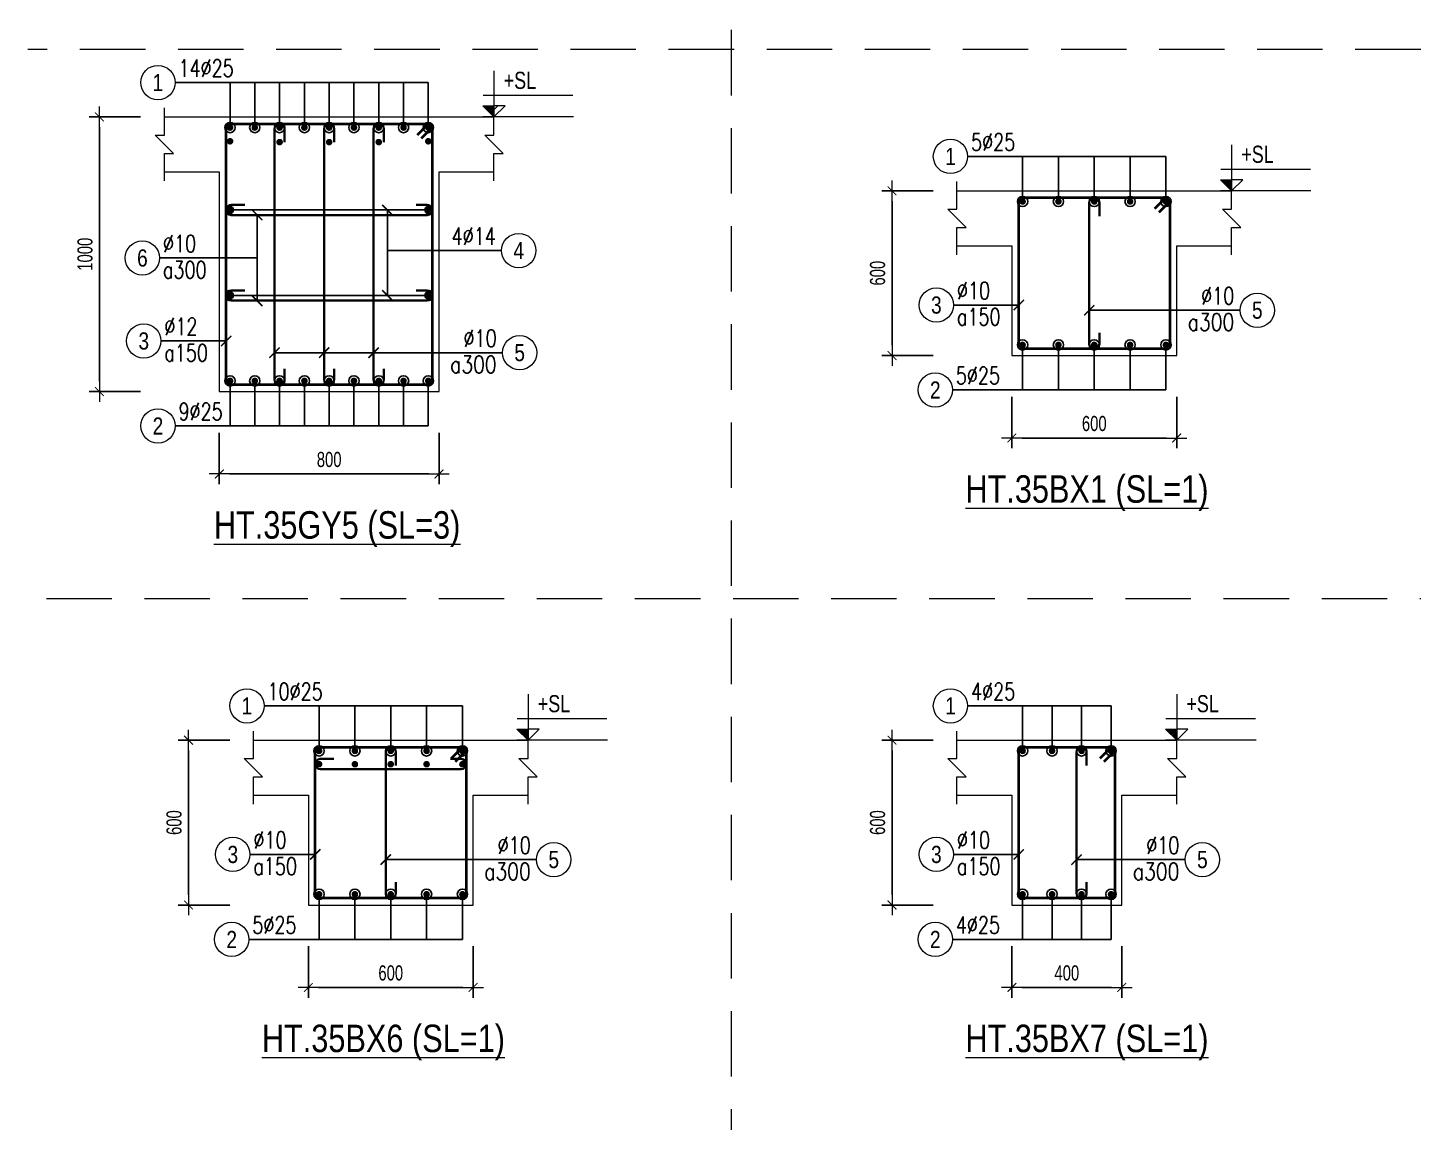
# Model space of a CAD drawing. Header units: millimetres. Extents: x 225489 to 327520, y -235866 to -221866.
# Drawn here: x 288564 to 293609, y -229771 to -225787 of the extents above; entities that cross this region are included whole.
import ezdxf
from ezdxf.enums import TextEntityAlignment as Align

# ---------------------------------------------------------------- set-up
doc = ezdxf.new("R2010")
doc.units = ezdxf.units.MM
doc.header["$PDMODE"] = 3
doc.linetypes.add('HIDDEN2', pattern=[4.762499999999999, 3.175, -1.5875])
doc.layers.get('0').update_dxf_attribs({"lineweight": 20})
doc.layers.get('Defpoints').update_dxf_attribs({"color": 151, "lineweight": 9})
for name, color, linetype, lineweight in [('NDC_S_ANNO', 7, 'Continuous', 20), ('NDC_S_CONTINUOUS', 3, 'Continuous', 20), ('NDC_S_DIM', 1, 'Continuous', 15), ('NDC_S_HIDDEN', 8, 'HIDDEN2', 13), ('NDC_S_REBAR', 4, 'Continuous', 35), ('NDC_S_STIRRUP', 4, 'Continuous', 40), ('NDC_S_TEXT SYMBOL', 7, 'Continuous', 20), ('NDC_S_THIN LINE', 8, 'Continuous', 9), ('NDC_S_VN TEXT', 7, 'Continuous', 20)]:
    doc.layers.add(name, color=color, linetype=linetype, lineweight=lineweight)
doc.styles.add('ARIAL', font='arial.ttf', dxfattribs={"width": 0.8})
doc.styles.add('NDC_ANNO', font='', dxfattribs={"width": 0.8})
doc.styles.add('NDC_DIM', font='', dxfattribs={"width": 0.75})
doc.styles.add('NDC_EN TXT', font='romans.shx', dxfattribs={"width": 0.8})
doc.styles.get('NDC_ANNO').set_extended_font_data('Dotum')
doc.styles.get('NDC_DIM').set_extended_font_data('Dotum')
doc.dimstyles.new('NDC_dim_25', dxfattribs={"dimscale": 25, "dimtxt": 2.2, "dimasz": 1.5, "dimexe": 1.5, "dimexo": 2.5, "dimgap": 1, "dimtad": 1, "dimdec": 0, "dimzin": 0, "dimdsep": 46, "dimtxsty": 'NDC_DIM', "dimblk": 'DIMMARK', "dimcen": 0.09, "dimdle": 1.2, "dimclrd": 1, "dimclre": 1, "dimclrt": 3, "dimadec": 0, "dimazin": 0, "dimtfac": 1, "dimtdec": 0, "dimtix": 1, "dimtofl": 0, "dimtmove": 0, "dimatfit": 3, "dimfxl": 6, "dimfxlon": 1, "dimtolj": 1, "dimtzin": 0, "dimarcsym": 0})

# ---------------------------------------------------------------- blocks, each defined once
blk = doc.blocks.new('kata_block_TD')
at = {"color": 6, "linetype": 'ByBlock', "lineweight": -2, "style": 'ARIAL', "width": 0.8}
blk.add_attdef('SECTDET2', text='', height=5, dxfattribs=at).set_placement((0, 7.970649532882817), align=Align.CENTER)
at = {"color": 0, "linetype": 'ByBlock', "lineweight": -2, "style": 'ARIAL', "width": 0.8}
blk.add_attdef('SECTDET1', text='', height=5, dxfattribs=at).set_placement((0, 1.470649532882817), align=Align.CENTER)
at = {"color": 3, "lineweight": 25, "style": 'ARIAL', "width": 0.8}
blk.add_attdef('SSCALE', text='', height=2.5, dxfattribs=at).set_placement((0, -3.998868953555331), align=Align.CENTER)
blk = doc.blocks.new('kata_block_CT')
at = {"layer": 'NDC_S_ANNO'}
blk.add_hatch(color=3, dxfattribs=at).paths.add_polyline_path([(0, 1.596954857557648), (-1.612010908633238, 1.596954857557648), (0, 0)])
at = {"layer": 'NDC_S_ANNO', "ltscale": 50}
h = blk.add_hatch(dxfattribs=at)
h.set_pattern_fill('ANSI31', color=256, scale=1.406250541793835, style=0)
h.set_pattern_definition([(45.00000000000001, (0, 5.456968210637569e-12), (-3.157122508925224, 3.157122508925225), [])])
h.paths.add_polyline_path([(0, 1.596954857557648), (0, 0), (1.612010908924276, 1.596954857557648)])
for p, q in [((-1.592704896858777, 3.140833880479477), (11.46947077315417, 3.140833880479477)), ((11.56125648126181, 5.456968210637569e-12), (-1.63869572513795, 5.456968210637569e-12))]:
    blk.add_line(p, q, dxfattribs=at)
for points in [[(0, 6.69495074864426), (0, 0)], [(0, 0), (-1.612010908924276, 1.596954857557648), (0, 1.596954857557648)], [(0, 0), (1.612010908924276, 1.596954857557648), (0, 1.596954857557648)]]:
    blk.add_lwpolyline(points, dxfattribs=at)
at = {"layer": 'NDC_S_ANNO', "color": 8, "ltscale": 50}
blk.add_lwpolyline([(0, 0), (-1.612010908633238, 1.596954857557648), (0, 1.596954857557648)], dxfattribs=at)
at = {"layer": 'NDC_S_TEXT SYMBOL', "color": 3, "style": 'NDC_ANNO', "width": 0.8}
blk.add_attdef('CT', (1.409564409346785, 4.068271311703938), '', height=2.5, dxfattribs=at)
blk = doc.blocks.new('DIMMARK')
at = {"layer": 'NDC_S_DIM', "color": 1}
blk.add_line((-1.5, 0), (1, 0), dxfattribs=at)
at = {"layer": 'NDC_S_DIM', "color": 2, "const_width": 0.1}
blk.add_lwpolyline([(-0.4242640687119285, -0.4242640687119285), (0.4242640687119285, 0.4242640687119285)], dxfattribs=at)
blk = doc.blocks.new('*D274')
at = {"layer": 'Defpoints', "color": 0, "transparency": 16777216}
for p in [(289261.956274267, -227111.3637918031), (290061.956274267, -227111.3637918031), (290061.956274267, -227411.3637918031)]:
    blk.add_point(p, dxfattribs=at)
at = {"layer": 'NDC_S_DIM', "color": 1, "lineweight": -2, "transparency": 16777216}
for p, q in [((289261.956274267, -227261.3637918031), (289261.956274267, -227448.8637918031)), ((290061.956274267, -227261.3637918031), (290061.956274267, -227448.8637918031)), ((289299.456274267, -227411.3637918031), (290024.456274267, -227411.3637918031))]:
    blk.add_line(p, q, dxfattribs=at)
at = {"layer": 'NDC_S_DIM', "color": 1, "lineweight": -2, "transparency": 16777216, "xscale": 37.5, "yscale": 37.5, "zscale": 37.5, "rotation": 180}
blk.add_blockref('DIMMARK', (289261.956274267, -227411.3637918031), dxfattribs=at)
at = {"layer": 'NDC_S_DIM', "color": 1, "lineweight": -2, "transparency": 16777216, "xscale": 37.5, "yscale": 37.5, "zscale": 37.5}
blk.add_blockref('DIMMARK', (290061.956274267, -227411.3637918031), dxfattribs=at)
at = {"layer": 'NDC_S_DIM', "color": 3, "transparency": 16777216, "insert": (289661.956274267, -227358.8637918031), "char_height": 55.00000000000001, "attachment_point": 5, "style": 'NDC_DIM'}
blk.add_mtext('\\A1;800', dxfattribs=at)
blk = doc.blocks.new('*D275')
at = {"layer": 'Defpoints', "color": 0, "transparency": 16777216}
for p in [(289331.6293988113, -226111.3637918031), (288825.6293988113, -227111.3637918031), (289331.6293988113, -227111.3637918031)]:
    blk.add_point(p, dxfattribs=at)
at = {"layer": 'NDC_S_DIM', "color": 1, "lineweight": -2, "transparency": 16777216}
for p, q in [((288975.6293988113, -226111.3637918031), (288788.1293988113, -226111.3637918031)), ((288825.6293988113, -226148.8637918031), (288825.6293988113, -227073.8637918031)), ((288975.6293988113, -227111.3637918031), (288788.1293988113, -227111.3637918031))]:
    blk.add_line(p, q, dxfattribs=at)
at = {"layer": 'NDC_S_DIM', "color": 1, "lineweight": -2, "transparency": 16777216, "xscale": 37.5, "yscale": 37.5, "zscale": 37.5}
for p, rotation in [((288825.6293988113, -226111.3637918031), 90), ((288825.6293988113, -227111.3637918031), 270)]:
    blk.add_blockref('DIMMARK', p, dxfattribs=dict(at, rotation=rotation))
at = {"layer": 'NDC_S_DIM', "color": 3, "transparency": 16777216, "insert": (288773.1293988114, -226611.363791803), "char_height": 55.00000000000001, "attachment_point": 5, "rotation": 90, "style": 'NDC_DIM'}
blk.add_mtext('\\A1;1000', dxfattribs=at)
blk = doc.blocks.new('kata_block_THEP')
at = {"layer": 'NDC_S_REBAR', "color": 0}
for p, q in [((-0.5, 0), (0.5, 0)), ((-0.3535533905960619, 0.353553390592424), (0.3535533905960619, -0.353553390592424)), ((0.3535533905960619, 0.353553390592424), (-0.3535533905960619, -0.353553390592424)), ((0, 0.5), (0, -0.5))]:
    blk.add_line(p, q, dxfattribs=at)
at = {"layer": 'NDC_S_REBAR', "color": 0, "const_width": 0.08333333333333334}
blk.add_lwpolyline([(-0.5, -1.818989403545856e-12, 1), (0.5000000000145519, -1.818989403545856e-12, 1), (-0.5, -1.818989403545856e-12, 1)], format="xyb", dxfattribs=at)
blk = doc.blocks.new('*U11')
blk.add_circle((-2.5, 0), 2.5)
at = {"layer": 'NDC_S_VN TEXT', "color": 3, "style": 'NDC_EN TXT', "width": 0.75}
blk.add_attdef('DK1', (0.5, 0.8455043070534884), '', height=2.5, dxfattribs=at)
at = {"layer": 'NDC_S_VN TEXT', "color": 7, "style": 'ARIAL', "width": 0.8}
blk.add_attdef('SH2', text='', height=2.5, dxfattribs=at).set_placement((-2.5, 0), align=Align.MIDDLE)
blk = doc.blocks.new('*U12')
blk.add_circle((-2.5, 0), 2.5)
at = {"layer": 'NDC_S_VN TEXT', "color": 3, "style": 'NDC_EN TXT', "width": 0.75}
for tag, p in [('DK1', (0.5, 0.8455043070534884)), ('KC1', (0.5, -2.972544307831413))]:
    blk.add_attdef(tag, p, '', height=2.5, dxfattribs=at)
at = {"layer": 'NDC_S_VN TEXT', "color": 7, "style": 'ARIAL', "width": 0.8}
blk.add_attdef('SH2', text='', height=2.5, dxfattribs=at).set_placement((-2.5, 0), align=Align.MIDDLE)
blk = doc.blocks.new('*U15')
blk.add_circle((2.5, 0), 2.5)
at = {"layer": 'NDC_S_VN TEXT', "color": 3, "style": 'NDC_EN TXT'}
for tag, width, p in [('DK2', 0.75, (-0.85, 0.8455043070534884)), ('KC2', 0.8, (-0.85, -2.972544307831413))]:
    blk.add_attdef(tag, text='', height=2.5, dxfattribs=dict(at, width=width)).set_placement(p, align=Align.RIGHT)
at = {"layer": 'NDC_S_VN TEXT', "color": 7, "style": 'ARIAL', "width": 0.8}
blk.add_attdef('SH3', text='', height=2.5, dxfattribs=at).set_placement((2.5, 0), align=Align.MIDDLE)
blk = doc.blocks.new('*U10')
blk.add_circle((2.5, 0), 2.5)
at = {"layer": 'NDC_S_VN TEXT', "color": 3, "style": 'NDC_EN TXT', "width": 0.75}
blk.add_attdef('DK2', text='', height=2.5, dxfattribs=at).set_placement((-0.85, 0.8455043070534884), align=Align.RIGHT)
at = {"layer": 'NDC_S_VN TEXT', "color": 7, "style": 'ARIAL', "width": 0.8}
blk.add_attdef('SH3', text='', height=2.5, dxfattribs=at).set_placement((2.5, 0), align=Align.MIDDLE)
blk = doc.blocks.new('*D276')
at = {"layer": 'Defpoints', "color": 0, "transparency": 16777216}
for p in [(292147.6270341693, -226980.4652427746), (292747.6270341693, -226980.4652427746), (292747.6270341693, -227280.4652427746)]:
    blk.add_point(p, dxfattribs=at)
at = {"layer": 'NDC_S_DIM', "color": 1, "lineweight": -2, "transparency": 16777216}
for p, q in [((292147.6270341693, -227130.4652427746), (292147.6270341693, -227317.9652427746)), ((292747.6270341693, -227130.4652427746), (292747.6270341693, -227317.9652427746)), ((292185.1270341693, -227280.4652427746), (292710.1270341693, -227280.4652427746))]:
    blk.add_line(p, q, dxfattribs=at)
at = {"layer": 'NDC_S_DIM', "color": 1, "lineweight": -2, "transparency": 16777216, "xscale": 37.5, "yscale": 37.5, "zscale": 37.5, "rotation": 180}
blk.add_blockref('DIMMARK', (292147.6270341693, -227280.4652427746), dxfattribs=at)
at = {"layer": 'NDC_S_DIM', "color": 1, "lineweight": -2, "transparency": 16777216, "xscale": 37.5, "yscale": 37.5, "zscale": 37.5}
blk.add_blockref('DIMMARK', (292747.6270341693, -227280.4652427746), dxfattribs=at)
at = {"layer": 'NDC_S_DIM', "color": 3, "transparency": 16777216, "insert": (292447.6270341693, -227227.9652427746), "char_height": 55.00000000000001, "attachment_point": 5, "style": 'NDC_DIM'}
blk.add_mtext('\\A1;600', dxfattribs=at)
blk = doc.blocks.new('*D277')
at = {"layer": 'Defpoints', "color": 0, "transparency": 16777216}
for p in [(292217.3001587136, -226380.4652427746), (291711.3001587136, -226980.4652427746), (292217.3001587136, -226980.4652427746)]:
    blk.add_point(p, dxfattribs=at)
at = {"layer": 'NDC_S_DIM', "color": 1, "lineweight": -2, "transparency": 16777216}
for p, q in [((291861.3001587136, -226380.4652427746), (291673.8001587136, -226380.4652427746)), ((291711.3001587136, -226417.9652427746), (291711.3001587136, -226942.9652427746)), ((291861.3001587136, -226980.4652427746), (291673.8001587136, -226980.4652427746))]:
    blk.add_line(p, q, dxfattribs=at)
at = {"layer": 'NDC_S_DIM', "color": 1, "lineweight": -2, "transparency": 16777216, "xscale": 37.5, "yscale": 37.5, "zscale": 37.5}
for p, rotation in [((291711.3001587136, -226380.4652427746), 90), ((291711.3001587136, -226980.4652427746), 270)]:
    blk.add_blockref('DIMMARK', p, dxfattribs=dict(at, rotation=rotation))
at = {"layer": 'NDC_S_DIM', "color": 3, "transparency": 16777216, "insert": (291658.8001587137, -226680.4652427745), "char_height": 55.00000000000001, "attachment_point": 5, "rotation": 90, "style": 'NDC_DIM'}
blk.add_mtext('\\A1;600', dxfattribs=at)
blk = doc.blocks.new('*D288')
at = {"layer": 'Defpoints', "color": 0, "transparency": 16777216}
for p in [(289586.1160968007, -228980.4652427723), (290186.1160968007, -228980.4652427723), (290186.1160968007, -229280.4652427723)]:
    blk.add_point(p, dxfattribs=at)
at = {"layer": 'NDC_S_DIM', "color": 1, "lineweight": -2, "transparency": 16777216}
for p, q in [((289586.1160968007, -229130.4652427723), (289586.1160968007, -229317.9652427723)), ((290186.1160968007, -229130.4652427723), (290186.1160968007, -229317.9652427723)), ((289623.6160968007, -229280.4652427723), (290148.6160968007, -229280.4652427723))]:
    blk.add_line(p, q, dxfattribs=at)
at = {"layer": 'NDC_S_DIM', "color": 1, "lineweight": -2, "transparency": 16777216, "xscale": 37.5, "yscale": 37.5, "zscale": 37.5, "rotation": 180}
blk.add_blockref('DIMMARK', (289586.1160968007, -229280.4652427723), dxfattribs=at)
at = {"layer": 'NDC_S_DIM', "color": 1, "lineweight": -2, "transparency": 16777216, "xscale": 37.5, "yscale": 37.5, "zscale": 37.5}
blk.add_blockref('DIMMARK', (290186.1160968007, -229280.4652427723), dxfattribs=at)
at = {"layer": 'NDC_S_DIM', "color": 3, "transparency": 16777216, "insert": (289886.1160968007, -229227.9652427723), "char_height": 55.00000000000001, "attachment_point": 5, "style": 'NDC_DIM'}
blk.add_mtext('\\A1;600', dxfattribs=at)
blk = doc.blocks.new('*D289')
at = {"layer": 'Defpoints', "color": 0, "transparency": 16777216}
for p in [(289655.789221345, -228380.4652427723), (289149.789221345, -228980.4652427723), (289655.789221345, -228980.4652427723)]:
    blk.add_point(p, dxfattribs=at)
at = {"layer": 'NDC_S_DIM', "color": 1, "lineweight": -2, "transparency": 16777216}
for p, q in [((289299.789221345, -228380.4652427723), (289112.289221345, -228380.4652427723)), ((289149.789221345, -228417.9652427723), (289149.789221345, -228942.9652427723)), ((289299.789221345, -228980.4652427723), (289112.289221345, -228980.4652427723))]:
    blk.add_line(p, q, dxfattribs=at)
at = {"layer": 'NDC_S_DIM', "color": 1, "lineweight": -2, "transparency": 16777216, "xscale": 37.5, "yscale": 37.5, "zscale": 37.5}
for p, rotation in [((289149.789221345, -228380.4652427723), 90), ((289149.789221345, -228980.4652427723), 270)]:
    blk.add_blockref('DIMMARK', p, dxfattribs=dict(at, rotation=rotation))
at = {"layer": 'NDC_S_DIM', "color": 3, "transparency": 16777216, "insert": (289097.289221345, -228680.4652427722), "char_height": 55.00000000000001, "attachment_point": 5, "rotation": 90, "style": 'NDC_DIM'}
blk.add_mtext('\\A1;600', dxfattribs=at)
blk = doc.blocks.new('*D290')
at = {"layer": 'Defpoints', "color": 0, "transparency": 16777216}
for p in [(292147.6270341693, -228980.4652427723), (292547.6270341693, -228980.4652427723), (292547.6270341693, -229280.4652427723)]:
    blk.add_point(p, dxfattribs=at)
at = {"layer": 'NDC_S_DIM', "color": 1, "lineweight": -2, "transparency": 16777216}
for p, q in [((292147.6270341693, -229130.4652427723), (292147.6270341693, -229317.9652427723)), ((292547.6270341693, -229130.4652427723), (292547.6270341693, -229317.9652427723)), ((292185.1270341693, -229280.4652427723), (292510.1270341693, -229280.4652427723))]:
    blk.add_line(p, q, dxfattribs=at)
at = {"layer": 'NDC_S_DIM', "color": 1, "lineweight": -2, "transparency": 16777216, "xscale": 37.5, "yscale": 37.5, "zscale": 37.5, "rotation": 180}
blk.add_blockref('DIMMARK', (292147.6270341693, -229280.4652427723), dxfattribs=at)
at = {"layer": 'NDC_S_DIM', "color": 1, "lineweight": -2, "transparency": 16777216, "xscale": 37.5, "yscale": 37.5, "zscale": 37.5}
blk.add_blockref('DIMMARK', (292547.6270341693, -229280.4652427723), dxfattribs=at)
at = {"layer": 'NDC_S_DIM', "color": 3, "transparency": 16777216, "insert": (292347.6270341693, -229227.9652427723), "char_height": 55.00000000000001, "attachment_point": 5, "style": 'NDC_DIM'}
blk.add_mtext('\\A1;400', dxfattribs=at)
blk = doc.blocks.new('*D291')
at = {"layer": 'Defpoints', "color": 0, "transparency": 16777216}
for p in [(292217.3001587136, -228380.4652427723), (291711.3001587136, -228980.4652427723), (292217.3001587136, -228980.4652427723)]:
    blk.add_point(p, dxfattribs=at)
at = {"layer": 'NDC_S_DIM', "color": 1, "lineweight": -2, "transparency": 16777216}
for p, q in [((291861.3001587136, -228380.4652427723), (291673.8001587136, -228380.4652427723)), ((291711.3001587136, -228417.9652427723), (291711.3001587136, -228942.9652427723)), ((291861.3001587136, -228980.4652427723), (291673.8001587136, -228980.4652427723))]:
    blk.add_line(p, q, dxfattribs=at)
at = {"layer": 'NDC_S_DIM', "color": 1, "lineweight": -2, "transparency": 16777216, "xscale": 37.5, "yscale": 37.5, "zscale": 37.5}
for p, rotation in [((291711.3001587136, -228380.4652427723), 90), ((291711.3001587136, -228980.4652427723), 270)]:
    blk.add_blockref('DIMMARK', p, dxfattribs=dict(at, rotation=rotation))
at = {"layer": 'NDC_S_DIM', "color": 3, "transparency": 16777216, "insert": (291658.8001587137, -228680.4652427722), "char_height": 55.00000000000001, "attachment_point": 5, "rotation": 90, "style": 'NDC_DIM'}
blk.add_mtext('\\A1;600', dxfattribs=at)

msp = doc.modelspace()

# ---------------------------------------------------------------- linework, layer by layer
at = {"layer": 'NDC_S_CONTINUOUS'}
for points in [[(289061.956274267, -226111.3637918031), (289261.956274267, -226111.3637918031), (289261.956274267, -226111.3637918031), (290061.956274267, -226111.3637918031), (290061.956274267, -226111.3637918031), (290261.956274267, -226111.3637918031)], [(289061.956274267, -226311.3637918031), (289261.956274267, -226311.3637918031), (289261.956274267, -227111.3637918031), (290061.956274267, -227111.3637918031), (290061.956274267, -226311.3637918031), (290261.956274267, -226311.3637918031)], [(291947.6270341693, -226380.4652427746), (292147.6270341693, -226380.4652427746), (292147.6270341693, -226380.4652427746), (292747.6270341693, -226380.4652427746), (292747.6270341693, -226380.4652427746), (292947.6270341693, -226380.4652427746)], [(291947.6270341693, -226580.4652427746), (292147.6270341693, -226580.4652427746), (292147.6270341693, -226980.4652427746), (292747.6270341693, -226980.4652427746), (292747.6270341693, -226580.4652427746), (292947.6270341693, -226580.4652427746)], [(289386.1160968007, -228380.4652427723), (289586.1160968007, -228380.4652427723), (289586.1160968007, -228380.4652427723), (290186.1160968007, -228380.4652427723), (290186.1160968007, -228380.4652427723), (290386.1160968007, -228380.4652427723)], [(291947.6270341693, -228380.4652427723), (292147.6270341693, -228380.4652427723), (292147.6270341693, -228380.4652427723), (292547.6270341693, -228380.4652427723), (292547.6270341693, -228380.4652427723), (292747.6270341693, -228380.4652427723)], [(289386.1160968007, -228580.4652427723), (289586.1160968007, -228580.4652427723), (289586.1160968007, -228980.4652427723), (290186.1160968007, -228980.4652427723), (290186.1160968007, -228580.4652427723), (290386.1160968007, -228580.4652427723)], [(291947.6270341693, -228580.4652427723), (292147.6270341693, -228580.4652427723), (292147.6270341693, -228980.4652427723), (292547.6270341693, -228980.4652427723), (292547.6270341693, -228580.4652427723), (292747.6270341693, -228580.4652427723)]]:
    msp.add_lwpolyline(points, dxfattribs=at)
at = {"layer": 'NDC_S_HIDDEN', "ltscale": 75}
for p, q in [((291125.8963880751, -221865.8761660784), (291125.8963880751, -235865.8761660625)), ((306494.9620122865, -225865.8761660739), (288564.3854507066, -225865.8761660738)), ((301371.9401375493, -227865.8761660716), (288564.3854507066, -227865.8761660715))]:
    msp.add_line(p, q, dxfattribs=at)
at = {"layer": 'NDC_S_REBAR'}
for points in [[(289499.7552707403, -226203.7084817364), (289499.7552707403, -226154.7953119265, 0.9999999999999999), (289462.8912707403, -226154.7953119265), (289462.8912707403, -227067.931791803, 0.9999999999999999), (289499.7552707403, -227067.931791803), (289499.7552707403, -227028.6749007942, -0.414213562)], [(289680.2552707403, -226203.7084817364), (289680.2552707403, -226154.7953119265, 0.9999999999999999), (289643.3912707403, -226154.7953119265), (289643.3912707403, -227067.931791803, 0.9999999999999999), (289680.2552707403, -227067.931791803), (289680.2552707403, -227028.6749007942, -0.414213562)], [(289860.7552707484, -226203.7084817364), (289860.7552707484, -226154.7953119266, 0.9999999999999999), (289823.8912707484, -226154.7953119266), (289823.8912707484, -227067.931791803, 0.9999999999999999), (289860.7552707484, -227067.931791803), (289860.7552707484, -227028.6749007942, -0.414213562)], [(292466.1920377, -226472.8099327079), (292466.1920377, -226423.896762898, 0.9999999999999999), (292429.3280376999, -226423.896762898), (292429.3280376999, -226937.0332427745, 0.9999999999999999), (292466.1920377, -226937.0332427745), (292466.1920377, -226897.7763517657, -0.414213562)], [(289354.3014440769, -226431.9317918031), (289305.388274267, -226431.9317918031, 0.9999999999999999), (289305.388274267, -226468.7957918031), (290018.524274267, -226468.7957918031, 0.9999999999999999), (290018.524274267, -226431.9317918031), (289979.2673832581, -226431.9317918031, -0.414213562)], [(289354.3014440769, -226742.9317918031), (289305.388274267, -226742.9317918031, 0.9999999999999999), (289305.388274267, -226779.7957918031), (290018.524274267, -226779.7957918031, 0.9999999999999999), (290018.524274267, -226742.9317918031), (289979.2673832581, -226742.9317918031, -0.414213562)], [(289904.6811003314, -228472.8099327056), (289904.6811003314, -228423.8967628957, 0.9999999999999999), (289867.8171003313, -228423.8967628957), (289867.8171003313, -228937.0332427722, 0.9999999999999999), (289904.6811003314, -228937.0332427722), (289904.6811003314, -228897.7763517634, -0.414213562)], [(292419.725700836, -228472.8099327056), (292419.725700836, -228423.8967628957, 0.9999999999999999), (292382.8617008359, -228423.8967628957), (292382.8617008359, -228937.0332427722, 0.9999999999999999), (292419.725700836, -228937.0332427722), (292419.725700836, -228897.7763517634, -0.414213562)], [(289678.4612666105, -228448.7561934243), (289629.5480968007, -228448.7561934243, 0.9999999999999999), (289629.5480968007, -228485.6201934243), (290142.6840968006, -228485.6201934243, 0.9999999999999999), (290142.6840968006, -228448.7561934243), (290103.4272057918, -228448.7561934243, -0.414213562)]]:
    msp.add_lwpolyline(points, format="xyb", dxfattribs=at)
at = {"layer": 'NDC_S_STIRRUP'}
for points in [[(289982.956274267, -226176.3637918031), (290022.956274267, -226136.3637918031, -0.414213562), (290036.956274267, -226150.3637918031), (290036.956274267, -227072.3637918031, -0.414213562), (290022.956274267, -227086.3637918031), (289300.956274267, -227086.3637918031, -0.414213562), (289286.956274267, -227072.3637918031), (289286.956274267, -226150.3637918031, -0.414213562), (289300.956274267, -226136.3637918031), (290022.956274267, -226136.3637918031, -0.414213562), (290036.956274267, -226150.3637918031), (289996.956274267, -226190.3637918031)], [(292668.6270341693, -226445.4652427746), (292708.6270341693, -226405.4652427746, -0.414213562), (292722.6270341693, -226419.4652427746), (292722.6270341693, -226941.4652427746, -0.414213562), (292708.6270341693, -226955.4652427746), (292186.6270341693, -226955.4652427746, -0.414213562), (292172.6270341693, -226941.4652427746), (292172.6270341693, -226419.4652427746, -0.414213562), (292186.6270341693, -226405.4652427746), (292708.6270341693, -226405.4652427746, -0.414213562), (292722.6270341693, -226419.4652427746), (292682.6270341693, -226459.4652427746)], [(290107.1160968007, -228445.4652427723), (290147.1160968007, -228405.4652427723, -0.414213562), (290161.1160968007, -228419.4652427723), (290161.1160968007, -228941.4652427723, -0.414213562), (290147.1160968007, -228955.4652427723), (289625.1160968007, -228955.4652427723, -0.414213562), (289611.1160968007, -228941.4652427723), (289611.1160968007, -228419.4652427723, -0.414213562), (289625.1160968007, -228405.4652427723), (290147.1160968007, -228405.4652427723, -0.414213562), (290161.1160968007, -228419.4652427723), (290121.1160968007, -228459.4652427723)], [(292468.6270341693, -228445.4652427723), (292508.6270341693, -228405.4652427723, -0.414213562), (292522.6270341693, -228419.4652427723), (292522.6270341693, -228941.4652427723, -0.414213562), (292508.6270341693, -228955.4652427723), (292186.6270341693, -228955.4652427723, -0.414213562), (292172.6270341693, -228941.4652427723), (292172.6270341693, -228419.4652427723, -0.414213562), (292186.6270341693, -228405.4652427723), (292508.6270341693, -228405.4652427723, -0.414213562), (292522.6270341693, -228419.4652427723), (292482.6270341693, -228459.4652427723)]]:
    msp.add_lwpolyline(points, format="xyb", dxfattribs=at)
at = {"layer": 'NDC_S_THIN LINE'}
for points in [[(289061.956274267, -226344.6971251364), (289061.956274267, -226244.6971251364), (289095.2896076003, -226244.6971251364), (289028.6229409336, -226178.0304584697), (289061.956274267, -226178.0304584697), (289061.956274267, -226078.0304584697)], [(290261.956274267, -226344.6971251364), (290261.956274267, -226244.6971251364), (290295.2896076003, -226244.6971251364), (290228.6229409336, -226178.0304584697), (290261.956274267, -226178.0304584697), (290261.956274267, -226078.0304584697)], [(291947.6270341693, -226613.7985761079), (291947.6270341693, -226513.7985761079), (291980.9603675026, -226513.7985761079), (291914.293700836, -226447.1319094412), (291947.6270341693, -226447.1319094412), (291947.6270341693, -226347.1319094412)], [(292947.6270341693, -226613.7985761079), (292947.6270341693, -226513.7985761079), (292980.9603675026, -226513.7985761079), (292914.293700836, -226447.1319094412), (292947.6270341693, -226447.1319094412), (292947.6270341693, -226347.1319094412)], [(289386.1160968007, -228613.7985761056), (289386.1160968007, -228513.7985761056), (289419.449430134, -228513.7985761056), (289352.7827634673, -228447.1319094389), (289386.1160968007, -228447.1319094389), (289386.1160968007, -228347.1319094389)], [(290386.1160968007, -228613.7985761056), (290386.1160968007, -228513.7985761056), (290419.449430134, -228513.7985761056), (290352.7827634673, -228447.1319094389), (290386.1160968007, -228447.1319094389), (290386.1160968007, -228347.1319094389)], [(291947.6270341693, -228613.7985761056), (291947.6270341693, -228513.7985761056), (291980.9603675026, -228513.7985761056), (291914.293700836, -228447.1319094389), (291947.6270341693, -228447.1319094389), (291947.6270341693, -228347.1319094389)], [(292747.6270341693, -228613.7985761056), (292747.6270341693, -228513.7985761056), (292780.9603675026, -228513.7985761056), (292714.293700836, -228447.1319094389), (292747.6270341693, -228447.1319094389), (292747.6270341693, -228347.1319094389)]]:
    msp.add_lwpolyline(points, dxfattribs=at)

# ---------------------------------------------------------------- block references
at = {"layer": 'NDC_S_REBAR', "xscale": 22, "yscale": 22, "zscale": 22}
for p in [(289300.956274267, -226150.3637918031), (289391.206274267, -226150.3637918031), (289481.456274267, -226150.3637918031), (289571.706274267, -226150.3637918031), (289661.956274267, -226150.3637918031), (289752.206274267, -226150.3637918031), (289842.456274267, -226150.3637918031), (289932.706274267, -226150.3637918031), (290022.956274267, -226150.3637918031), (289300.956274267, -226200.1931973125), (289481.4562742758, -226203.3160547971), (289661.9562742758, -226203.3160547971), (289842.4562742758, -226203.3160547971), (290022.956274267, -226200.1931973125), (289300.956274267, -226450.3637918031), (290022.956274267, -226450.3637918031), (292186.6270341693, -226419.4652427746), (292317.1270341693, -226419.4652427746), (292447.6270341693, -226419.4652427746), (292578.1270341693, -226419.4652427746), (292708.6270341693, -226419.4652427746), (289300.956274267, -226761.3637918031), (290022.956274267, -226761.3637918031), (292186.6270341693, -226941.4652427746), (292317.1270341693, -226941.4652427746), (292447.6270341693, -226941.4652427746), (292578.1270341693, -226941.4652427746), (292708.6270341693, -226941.4652427746), (289300.956274267, -227072.3637918031), (289391.206274267, -227072.3637918031), (289481.456274267, -227072.3637918031), (289571.706274267, -227072.3637918031), (289661.956274267, -227072.3637918031), (289752.206274267, -227072.3637918031), (289842.456274267, -227072.3637918031), (289932.706274267, -227072.3637918031), (290022.956274267, -227072.3637918031), (289625.1160968007, -228419.4652427723), (289755.6160968007, -228419.4652427723), (289886.1160968007, -228419.4652427723), (290016.6160968007, -228419.4652427723), (290147.1160968007, -228419.4652427723), (292186.6270341693, -228419.4652427723), (292293.9603675026, -228419.4652427723), (292401.293700836, -228419.4652427723), (292508.6270341693, -228419.4652427723), (289625.1160968007, -228467.8759912898), (289755.6160968007, -228467.8759912898), (289886.1160968007, -228467.8759912898), (290016.6160968007, -228467.8759912898), (290147.1160968007, -228467.8759912898), (289625.1160968007, -228941.4652427723), (289755.6160968007, -228941.4652427723), (289886.1160968007, -228941.4652427723), (290016.6160968007, -228941.4652427723), (290147.1160968007, -228941.4652427723), (292186.6270341693, -228941.4652427723), (292293.9603675026, -228941.4652427723), (292401.293700836, -228941.4652427723), (292508.6270341693, -228941.4652427723)]:
    msp.add_blockref('kata_block_THEP', p, dxfattribs=at)
at = {"layer": 'NDC_S_THIN LINE', "xscale": 25, "yscale": 25, "zscale": 25}
for name, p, values in [('*U11', (289100.956274267, -225986.3637918031), {'SH2': '1', 'DK1': '14%%c25'}), ('*U11', (291986.6270341693, -226255.4652427746), {'SH2': '1', 'DK1': '5%%c25'}), ('*U12', (289044.4562742669, -226625.0797918031), {'SH2': '6', 'DK1': '%%c10', 'KC1': 'a300'}), ('*U10', (290289.8465180646, -226597.9623102932), {'SH3': '4', 'DK2': '4%%c14'}), ('*U12', (291935.1270341693, -226796.2859133841), {'SH2': '3', 'DK1': '%%c10', 'KC1': 'a150'}), ('*U15', (292978.6832330335, -226815.3815056614), {'SH3': '5', 'DK2': '%%c10', 'KC2': 'a300'}), ('*U12', (289049.456274267, -226927.1844624126), {'SH2': '3', 'DK1': '%%c12', 'KC1': 'a150'}), ('*U15', (290293.0124731312, -226969.8309199824), {'SH3': '5', 'DK2': '%%c10', 'KC2': 'a300'}), ('*U11', (291931.1685863208, -227105.4652427746), {'SH2': '2', 'DK1': '5%%c25'}), ('*U11', (289100.956274267, -227236.3637918031), {'SH2': '2', 'DK1': '9%%c25'}), ('*U11', (289425.1160968007, -228255.4652427723), {'SH2': '1', 'DK1': '10%%c25'}), ('*U11', (291986.6270341693, -228255.4652427723), {'SH2': '1', 'DK1': '4%%c25'}), ('*U12', (289373.6160968007, -228796.2859133818), {'SH2': '3', 'DK1': '%%c10', 'KC1': 'a150'}), ('*U12', (291935.1270341693, -228796.2859133818), {'SH2': '3', 'DK1': '%%c10', 'KC1': 'a150'}), ('*U15', (290417.1722956649, -228815.3815056591), {'SH3': '5', 'DK2': '%%c10', 'KC2': 'a300'}), ('*U15', (292778.6832330335, -228815.3815056591), {'SH3': '5', 'DK2': '%%c10', 'KC2': 'a300'}), ('*U11', (289369.6576489522, -229105.4652427723), {'SH2': '2', 'DK1': '5%%c25'}), ('*U11', (291931.1685863208, -229105.4652427723), {'SH2': '2', 'DK1': '4%%c25'})]:
    msp.add_blockref(name, p, dxfattribs=at).add_auto_attribs(values)
at = {"layer": 'NDC_S_VN TEXT', "xscale": 25, "yscale": 25, "zscale": 25}
for p in [(290261.956274267, -226111.3637918031), (292947.6270341693, -226380.4652427746), (290386.1160968007, -228380.4652427723), (292747.6270341693, -228380.4652427723)]:
    msp.add_blockref('kata_block_CT', p, dxfattribs=at).add_auto_attribs({'CT': '+SL'})
at = {"layer": 'NDC_S_VN TEXT'}
ref = msp.add_blockref('kata_block_TD', (292420.8854085269, -227545.3708897116), dxfattribs=dict(at, xscale=20, yscale=20, zscale=20))
ref.add_attrib('SECTDET1', '%%uHT.35BX1 (SL=1)', dxfattribs={"layer": '0', "color": 0, "linetype": 'ByBlock', "lineweight": -2, "height": 100, "style": 'ARIAL', "width": 0.8}).set_placement((292420.8854085269, -227515.9578990539), align=Align.CENTER)
ref = msp.add_blockref('kata_block_TD', (289690.8302253771, -227676.2694387401), dxfattribs=dict(at, xscale=20, yscale=20, zscale=20))
ref.add_attrib('SECTDET1', '%%uHT.35GY5 (SL=3)', dxfattribs={"layer": '0', "color": 0, "linetype": 'ByBlock', "lineweight": -2, "height": 100, "style": 'ARIAL', "width": 0.8}).set_placement((289690.8302253771, -227646.8564480824), align=Align.CENTER)
ref = msp.add_blockref('kata_block_TD', (289859.3744711583, -229545.3708897093), dxfattribs=dict(at, xscale=20, yscale=20, zscale=20))
ref.add_attrib('SECTDET1', '%%uHT.35BX6 (SL=1)', dxfattribs={"layer": '0', "color": 0, "linetype": 'ByBlock', "lineweight": -2, "height": 100, "style": 'ARIAL', "width": 0.8}).set_placement((289859.3744711583, -229515.9578990516), align=Align.CENTER)
ref = msp.add_blockref('kata_block_TD', (292420.8854085269, -229545.3708897093), dxfattribs=dict(at, xscale=20, yscale=20, zscale=20))
ref.add_attrib('SECTDET1', '%%uHT.35BX7 (SL=1)', dxfattribs={"layer": '0', "color": 0, "linetype": 'ByBlock', "lineweight": -2, "height": 100, "style": 'ARIAL', "width": 0.8}).set_placement((292420.8854085269, -229515.9578990516), align=Align.CENTER)

# ---------------------------------------------------------------- dimensions: what is measured, and where the dimension line sits
at = {"layer": 'NDC_S_DIM'}
for base, p1, p2, picture, middle in [((288825.6293988113, -227111.3637918031), (289331.6293988113, -226111.3637918031), (289331.6293988113, -227111.3637918031), '*D275', (288773.1293988114, -226611.363791803)), ((291711.3001587136, -226980.4652427746), (292217.3001587136, -226380.4652427746), (292217.3001587136, -226980.4652427746), '*D277', (291658.8001587137, -226680.4652427745)), ((289149.789221345, -228980.4652427723), (289655.789221345, -228380.4652427723), (289655.789221345, -228980.4652427723), '*D289', (289097.289221345, -228680.4652427722)), ((291711.3001587136, -228980.4652427723), (292217.3001587136, -228380.4652427723), (292217.3001587136, -228980.4652427723), '*D291', (291658.8001587137, -228680.4652427722))]:
    dim = msp.add_linear_dim(base=base, p1=p1, p2=p2, angle=270, dimstyle='NDC_dim_25', dxfattribs=at)
    dim.commit()
    dim.dimension.update_dxf_attribs({"geometry": picture, "text_midpoint": middle})
for base, p1, p2, picture, middle in [((292747.6270341693, -227280.4652427746), (292147.6270341693, -226980.4652427746), (292747.6270341693, -226980.4652427746), '*D276', (292447.6270341693, -227227.9652427746)), ((290061.956274267, -227411.3637918031), (289261.956274267, -227111.3637918031), (290061.956274267, -227111.3637918031), '*D274', (289661.956274267, -227358.8637918031)), ((290186.1160968007, -229280.4652427723), (289586.1160968007, -228980.4652427723), (290186.1160968007, -228980.4652427723), '*D288', (289886.1160968007, -229227.9652427723)), ((292547.6270341693, -229280.4652427723), (292147.6270341693, -228980.4652427723), (292547.6270341693, -228980.4652427723), '*D290', (292347.6270341693, -229227.9652427723))]:
    dim = msp.add_linear_dim(base=base, p1=p1, p2=p2, dimstyle='NDC_dim_25', dxfattribs=at)
    dim.commit()
    dim.dimension.update_dxf_attribs({"geometry": picture, "text_midpoint": middle})

# ---------------------------------------------------------------- leaders
at = {"layer": 'NDC_S_THIN LINE'}
for points, override in [([(289300.956274267, -226150.3637918031), (289300.956274267, -225986.3637918031), (289100.956274267, -225986.3637918031)], {"dimldrblk": 'DotBlank'}), ([(290022.956274267, -226150.3637918031), (290022.956274267, -225986.3637918031), (289100.956274267, -225986.3637918031)], {"dimldrblk": 'DotBlank'}), ([(289391.2062742668, -226150.363791803), (289391.2062742668, -225986.363791803), (289191.2062742668, -225986.363791803)], {"dimldrblk": 'DotBlank'}), ([(289481.4562742668, -226150.3637918031), (289481.4562742668, -225986.3637918031), (289281.4562742668, -225986.3637918031)], {"dimldrblk": 'DotBlank'}), ([(289571.7062742668, -226150.363791803), (289571.7062742668, -225986.363791803), (289371.7062742668, -225986.363791803)], {"dimldrblk": 'DotBlank'}), ([(289661.9562742668, -226150.3637918031), (289661.9562742668, -225986.3637918031), (289461.9562742668, -225986.3637918031)], {"dimldrblk": 'DotBlank'}), ([(289752.2062742668, -226150.363791803), (289752.2062742668, -225986.363791803), (289552.2062742668, -225986.363791803)], {"dimldrblk": 'DotBlank'}), ([(289842.4562742668, -226150.363791803), (289842.4562742668, -225986.363791803), (289642.4562742668, -225986.363791803)], {"dimldrblk": 'DotBlank'}), ([(289932.706274267, -226150.3637918031), (289932.706274267, -225986.3637918031), (289732.706274267, -225986.3637918031)], {"dimldrblk": 'DotBlank'}), ([(292186.6270341693, -226419.4652427746), (292186.6270341693, -226255.4652427746), (291986.6270341693, -226255.4652427746)], {"dimldrblk": 'DotBlank'}), ([(292708.6270341693, -226419.4652427746), (292708.6270341693, -226255.4652427746), (291986.6270341693, -226255.4652427746)], {"dimldrblk": 'DotBlank'}), ([(292317.1270341693, -226419.4652427746), (292317.1270341693, -226255.4652427746), (292117.1270341693, -226255.4652427746)], {"dimldrblk": 'DotBlank'}), ([(292447.6270341693, -226419.4652427746), (292447.6270341693, -226255.4652427746), (292247.6270341693, -226255.4652427746)], {"dimldrblk": 'DotBlank'}), ([(292578.1270341693, -226419.4652427746), (292578.1270341693, -226255.4652427746), (292378.1270341693, -226255.4652427746)], {"dimldrblk": 'DotBlank'}), ([(289399.8851571258, -226468.7957918031), (289399.8851571259, -226625.0797918031), (289044.4562742669, -226625.0797918031)], {"dimldrblk": 'ArchTick'}), ([(289300.956274267, -226450.3637918031), (290028.956274267, -226450.3637918031)], {"dimasz": 1, "dimldrblk": 'DotBlank'}), ([(290022.956274267, -226450.3637918031), (289300.956274267, -226450.3637918031)], {"dimasz": 1, "dimldrblk": 'DotBlank'}), ([(289874.0052218528, -226450.3637918031), (289874.0052218528, -226597.9623102932), (290289.8465180646, -226597.9623102932)], {"dimldrblk": 'ArchTick'}), ([(289874.0052218528, -226761.3637918031), (289874.0052218528, -226597.9623102932), (290289.8465180646, -226597.9623102932)], {"dimldrblk": 'ArchTick'}), ([(289399.885157126, -226781.3637918031), (289399.8851571259, -226625.0797918031), (289044.4562742669, -226625.0797918031)], {"dimldrblk": 'ArchTick'}), ([(289300.956274267, -226761.3637918031), (290028.956274267, -226761.3637918031)], {"dimasz": 1, "dimldrblk": 'DotBlank'}), ([(290022.956274267, -226761.3637918031), (289300.956274267, -226761.3637918031)], {"dimasz": 1, "dimldrblk": 'DotBlank'}), ([(292172.6270341693, -226796.2859133841), (291935.1270341693, -226796.2859133841)], {"dimldrblk": 'ArchTick'}), ([(292429.3280376999, -226815.3815056614), (292978.6832330335, -226815.3815056614)], {"dimldrblk": 'ArchTick'}), ([(289286.956274267, -226927.1844624126), (289049.456274267, -226927.1844624126)], {"dimldrblk": 'ArchTick'}), ([(289462.8912707403, -226969.8309199824), (290293.0124731312, -226969.8309199824)], {"dimldrblk": 'ArchTick'}), ([(289643.3912707403, -226969.8309199824), (290293.0124731312, -226969.8309199824)], {"dimldrblk": 'ArchTick'}), ([(289823.8912707484, -226969.8309199824), (290293.0124731312, -226969.8309199824)], {"dimldrblk": 'ArchTick'}), ([(292186.6270341693, -226941.4652427746), (292186.6270341693, -227105.4652427746), (291931.1685863208, -227105.4652427746)], {"dimldrblk": 'DotBlank'}), ([(292708.6270341693, -226941.4652427746), (292708.6270341693, -227105.4652427746), (291931.1685863208, -227105.4652427746)], {"dimldrblk": 'DotBlank'}), ([(292317.1270341693, -226941.4652427746), (292317.1270341693, -227105.4652427746), (292061.6685863208, -227105.4652427746)], {"dimldrblk": 'DotBlank'}), ([(292447.6270341693, -226941.4652427746), (292447.6270341693, -227105.4652427746), (292192.1685863208, -227105.4652427746)], {"dimldrblk": 'DotBlank'}), ([(292578.1270341693, -226941.4652427746), (292578.1270341693, -227105.4652427746), (292322.6685863208, -227105.4652427746)], {"dimldrblk": 'DotBlank'}), ([(289300.956274267, -227072.3637918031), (289300.956274267, -227236.3637918031), (289100.956274267, -227236.3637918031)], {"dimldrblk": 'DotBlank'}), ([(290022.956274267, -227072.3637918031), (290022.956274267, -227236.3637918031), (289100.956274267, -227236.3637918031)], {"dimldrblk": 'DotBlank'}), ([(289391.2062742668, -227072.363791803), (289391.2062742668, -227236.363791803), (289191.2062742668, -227236.363791803)], {"dimldrblk": 'DotBlank'}), ([(289481.4562742668, -227072.3637918031), (289481.4562742668, -227236.3637918031), (289281.4562742668, -227236.3637918031)], {"dimldrblk": 'DotBlank'}), ([(289571.7062742668, -227072.363791803), (289571.7062742668, -227236.363791803), (289371.7062742668, -227236.363791803)], {"dimldrblk": 'DotBlank'}), ([(289661.9562742668, -227072.3637918031), (289661.9562742668, -227236.3637918031), (289461.9562742668, -227236.3637918031)], {"dimldrblk": 'DotBlank'}), ([(289752.2062742668, -227072.363791803), (289752.2062742668, -227236.363791803), (289552.2062742668, -227236.363791803)], {"dimldrblk": 'DotBlank'}), ([(289842.4562742668, -227072.363791803), (289842.4562742668, -227236.363791803), (289642.4562742668, -227236.363791803)], {"dimldrblk": 'DotBlank'}), ([(289932.706274267, -227072.3637918031), (289932.706274267, -227236.3637918031), (289732.706274267, -227236.3637918031)], {"dimldrblk": 'DotBlank'}), ([(289625.1160968007, -228419.4652427723), (289625.1160968007, -228255.4652427723), (289425.1160968007, -228255.4652427723)], {"dimldrblk": 'DotBlank'}), ([(290147.1160968007, -228419.4652427723), (290147.1160968007, -228255.4652427723), (289425.1160968007, -228255.4652427723)], {"dimldrblk": 'DotBlank'}), ([(289755.6160968007, -228419.4652427723), (289755.6160968007, -228255.4652427723), (289555.6160968007, -228255.4652427723)], {"dimldrblk": 'DotBlank'}), ([(289886.1160968007, -228419.4652427723), (289886.1160968007, -228255.4652427723), (289686.1160968007, -228255.4652427723)], {"dimldrblk": 'DotBlank'}), ([(290016.6160968007, -228419.4652427723), (290016.6160968007, -228255.4652427723), (289816.6160968007, -228255.4652427723)], {"dimldrblk": 'DotBlank'}), ([(292186.6270341693, -228419.4652427723), (292186.6270341693, -228255.4652427723), (291986.6270341693, -228255.4652427723)], {"dimldrblk": 'DotBlank'}), ([(292508.6270341693, -228419.4652427723), (292508.6270341693, -228255.4652427723), (291986.6270341693, -228255.4652427723)], {"dimldrblk": 'DotBlank'}), ([(292293.9603675026, -228419.4652427723), (292293.9603675026, -228255.4652427723), (292093.9603675026, -228255.4652427723)], {"dimldrblk": 'DotBlank'}), ([(292401.293700836, -228419.4652427723), (292401.293700836, -228255.4652427723), (292201.293700836, -228255.4652427723)], {"dimldrblk": 'DotBlank'}), ([(289611.1160968007, -228796.2859133818), (289373.6160968007, -228796.2859133818)], {"dimldrblk": 'ArchTick'}), ([(292172.6270341693, -228796.2859133818), (291935.1270341693, -228796.2859133818)], {"dimldrblk": 'ArchTick'}), ([(289867.8171003313, -228815.3815056591), (290417.1722956649, -228815.3815056591)], {"dimldrblk": 'ArchTick'}), ([(292382.8617008359, -228815.3815056591), (292778.6832330335, -228815.3815056591)], {"dimldrblk": 'ArchTick'}), ([(289625.1160968007, -228941.4652427723), (289625.1160968007, -229105.4652427723), (289369.6576489522, -229105.4652427723)], {"dimldrblk": 'DotBlank'}), ([(290147.1160968007, -228941.4652427723), (290147.1160968007, -229105.4652427723), (289369.6576489522, -229105.4652427723)], {"dimldrblk": 'DotBlank'}), ([(289755.6160968007, -228941.4652427723), (289755.6160968007, -229105.4652427723), (289500.1576489522, -229105.4652427723)], {"dimldrblk": 'DotBlank'}), ([(289886.1160968007, -228941.4652427723), (289886.1160968007, -229105.4652427723), (289630.6576489522, -229105.4652427723)], {"dimldrblk": 'DotBlank'}), ([(290016.6160968007, -228941.4652427723), (290016.6160968007, -229105.4652427723), (289761.1576489522, -229105.4652427723)], {"dimldrblk": 'DotBlank'}), ([(292186.6270341693, -228941.4652427723), (292186.6270341693, -229105.4652427723), (291931.1685863208, -229105.4652427723)], {"dimldrblk": 'DotBlank'}), ([(292508.6270341693, -228941.4652427723), (292508.6270341693, -229105.4652427723), (291931.1685863208, -229105.4652427723)], {"dimldrblk": 'DotBlank'}), ([(292293.9603675026, -228941.4652427723), (292293.9603675026, -229105.4652427723), (292038.5019196541, -229105.4652427723)], {"dimldrblk": 'DotBlank'}), ([(292401.293700836, -228941.4652427723), (292401.293700836, -229105.4652427723), (292145.8352529875, -229105.4652427723)], {"dimldrblk": 'DotBlank'})]:
    msp.add_leader(points, dimstyle='NDC_dim_25', override=override, dxfattribs=at)

doc.saveas('drawing.dxf')
